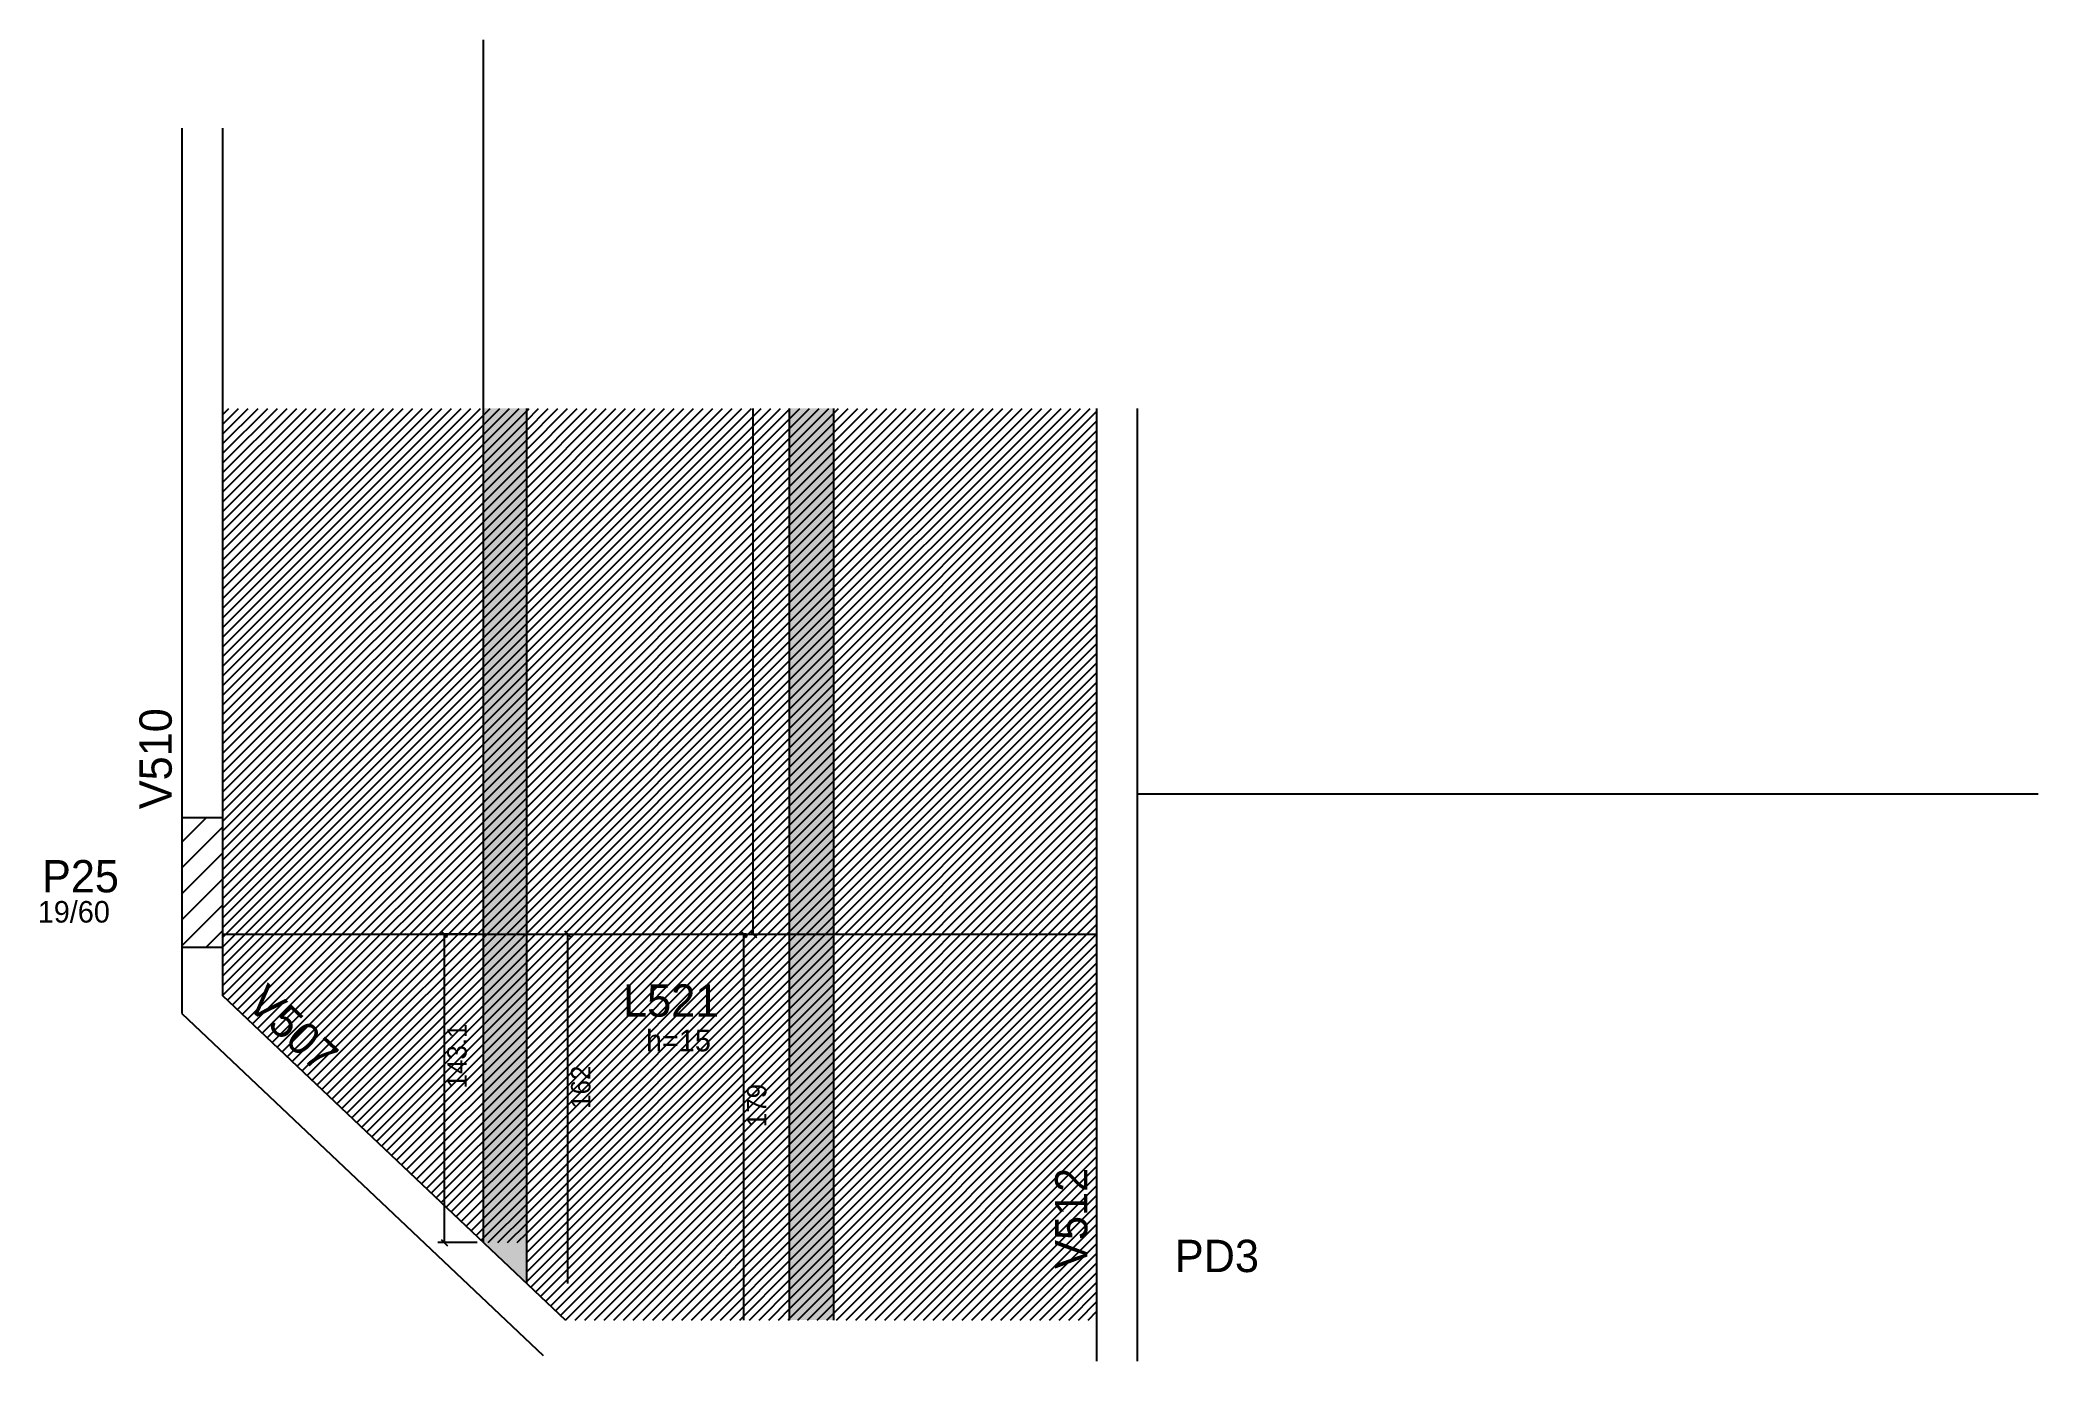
# Model space of a CAD drawing. Header units: metres. Extents: x 3542 to 4470, y 2555 to 3168.
import ezdxf

# ---------------------------------------------------------------- set-up
doc = ezdxf.new("R2010")
doc.units = ezdxf.units.M
for name, color, linetype in [('3', 7, 'Continuous'), ('4', 7, 'Continuous'), ('7', 7, 'Continuous'), ('COTA', 7, 'Continuous'), ('Hachura', 7, 'Continuous'), ('Painéis', 7, 'Continuous'), ('REAPROVEITAMENTO', 7, 'Continuous')]:
    doc.layers.add(name, color=color, linetype=linetype)

msp = doc.modelspace()

# ---------------------------------------------------------------- hatches: boundary and pattern name
at = {"layer": 'Hachura'}
h = msp.add_hatch(color=7, dxfattribs=at)
h.dxf.hatch_style = 1
h.paths.add_polyline_path([(3748.22, 2609.88), (3768.22, 2590.95), (3768.22, 2996.94), (3748.22, 2996.94), (3748.22, 2609.88)])
h = msp.add_hatch(color=7, dxfattribs=at)
h.dxf.hatch_style = 1
h.paths.add_polyline_path([(3890.22, 2573.94), (3910.72, 2573.94), (3910.72, 2996.94), (3890.22, 2996.94), (3890.22, 2573.94)])
at = {"layer": 'REAPROVEITAMENTO'}
h = msp.add_hatch(dxfattribs=at)
h.set_pattern_fill('ANSI31')
h.paths.add_polyline_path([(3627.22, 2996.94), (3627.22, 2724.41), (3748.22, 2609.88), (3768.22, 2609.88), (3768.22, 2996.94), (3627.22, 2996.94)])
h = msp.add_hatch(dxfattribs=at)
h.set_pattern_fill('ANSI31')
h.paths.add_polyline_path([(3768.23, 2590.94), (3786.18, 2573.94), (3890.23, 2573.94), (3890.23, 2996.94), (3768.23, 2996.94), (3768.23, 2590.94)])
h = msp.add_hatch(dxfattribs=at)
h.set_pattern_fill('ANSI31')
h.paths.add_polyline_path([(4032.73, 2573.94), (3890.22, 2573.94), (3890.22, 2996.94), (4032.73, 2996.94), (4032.73, 2573.94)])

# ---------------------------------------------------------------- linework, layer by layer
at = {"layer": '3', "color": 3, "lineweight": 25}
for p, q in [((3608.22, 2795.77), (3619.39, 2806.94)), ((3608.22, 2783.75), (3627.22, 2802.75)), ((3608.22, 2771.73), (3627.22, 2790.73)), ((3608.22, 2759.71), (3627.22, 2778.71)), ((3608.22, 2747.68), (3627.22, 2766.68)), ((3619.5, 2746.94), (3627.22, 2754.66))]:
    msp.add_line(p, q, dxfattribs=at)
for points in [[(3608.22, 3126.94), (3608.22, 2806.94)], [(3627.22, 2806.94), (3627.22, 3126.94)], [(4032.72, 2996.94), (4032.72, 2554.94)], [(4051.72, 2554.94), (4051.72, 2996.94)], [(3608.22, 2746.94), (3608.22, 2716.23)], [(3627.22, 2724.41), (3627.22, 2746.94)], [(3786.18, 2573.94), (3627.22, 2724.41)], [(3608.22, 2716.23), (3775.87, 2557.54)]]:
    msp.add_lwpolyline(points, dxfattribs=at)
at = {"layer": '7', "color": 7, "lineweight": 25}
msp.add_lwpolyline([(3608.22, 2746.94), (3627.22, 2746.94), (3627.22, 2806.94), (3608.22, 2806.94), (3608.22, 2746.94)], dxfattribs=at)
at = {"layer": 'COTA', "color": 4, "lineweight": 25}
for p, q in [((3873.38, 2752.94), (3873.38, 2996.94)), ((3745.22, 2752.94), (3727.02, 2752.94)), ((3730.02, 2609.88), (3730.02, 2752.94)), ((3771.22, 2752.94), (3790.37, 2752.94)), ((3787.37, 2590.95), (3787.37, 2752.94)), ((3870.02, 2752.94), (3866.05, 2752.94)), ((3869.05, 2573.94), (3869.05, 2752.94)), ((3745.22, 2609.88), (3727.02, 2609.88))]:
    msp.add_line(p, q, dxfattribs=at)
at = {"layer": 'COTA', "color": 0, "lineweight": 25}
for p, q in [((3731.52, 2751.44), (3728.52, 2754.44)), ((3788.87, 2751.44), (3785.87, 2754.44)), ((3870.55, 2751.44), (3867.55, 2754.44)), ((3871.88, 2754.44), (3874.88, 2751.44)), ((3728.52, 2611.38), (3731.52, 2608.38))]:
    msp.add_line(p, q, dxfattribs=at)
at = {"layer": 'Painéis', "color": 200, "lineweight": 25}
for p, q in [((3748.22, 2609.88), (3748.22, 3167.94)), ((3768.22, 2590.95), (3768.22, 2996.94)), ((3890.22, 2573.94), (3890.22, 2996.94)), ((3910.72, 2573.94), (3910.72, 2996.94)), ((4469.63, 2817.94), (4051.63, 2817.94)), ((3627.22, 2752.94), (4032.72, 2752.94))]:
    msp.add_line(p, q, dxfattribs=at)

# ---------------------------------------------------------------- texts
at = {"layer": '3', "color": 3, "lineweight": 25}
for s, p in [('19/60', (3541.3, 2758.4)), ('h=15', (3823.58, 2698.65))]:
    msp.add_text(s, height=10, dxfattribs=at).set_placement(p)
at = {"layer": '4', "color": 4, "lineweight": 25}
for s, rotation, p in [('V510', 90, (3603.48, 2811.01)), ('V507', 316.572, (3637.63, 2719.89)), ('V512', 90, (4028.42, 2597.72))]:
    msp.add_text(s, height=15, rotation=rotation, dxfattribs=at).set_placement(p)
for s, p in [('P25', (3543.29, 2772.4)), ('L521', (3812.97, 2714.72)), ('PD3', (4069.04, 2596.21))]:
    msp.add_text(s, height=15, dxfattribs=at).set_placement(p)
at = {"layer": 'COTA', "color": 240, "lineweight": 25}
for s, p in [('143.1', (3740.33, 2681.41)), ('162', (3797.78, 2671.94)), ('179', (3879.45, 2663.44))]:
    msp.add_text(s, height=9, rotation=90, dxfattribs=at).set_placement(p)

doc.saveas('drawing.dxf')
